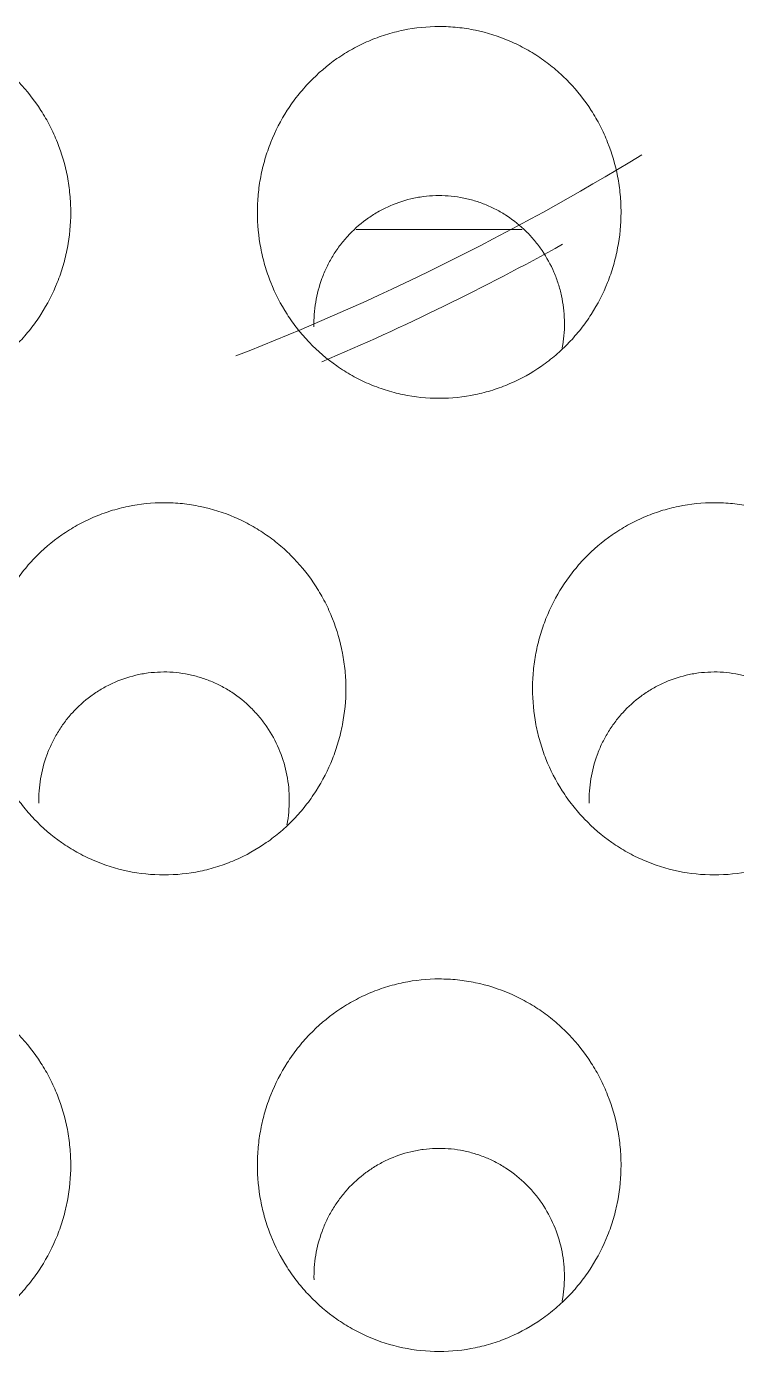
# Model space of a CAD drawing. Header units: millimetres. Extents: x 70151 to 230897, y 35202 to 113211.
# Drawn here: x 178837.89 to 178841.74, y 69190.07 to 69197.26 of the extents above; entities that cross this region are included whole.
import ezdxf

# ---------------------------------------------------------------- set-up
doc = ezdxf.new("R2010")
doc.units = ezdxf.units.MM
doc.header["$LTSCALE"] = 50
doc.layers.add('2-con', color=2, linetype='Continuous')
doc.layers.add('mark-B', color=2, linetype='Continuous', lineweight=20)

# ---------------------------------------------------------------- blocks, each defined once
blk = doc.blocks.new('무풍1WAY 대형')
at = {"layer": 'mark-B'}
for centre, major_axis, ratio, start_param, end_param in [((-179.2733, -450.8437), (0, -15.7282), 0.916931, 3.483724, 3.651771), ((-179.2733, -448.6017), (0, -13.686), 0.99617, 3.541247, 3.647864)]:
    blk.add_ellipse(centre, major_axis=major_axis, ratio=ratio, start_param=start_param, end_param=end_param, dxfattribs=at)
for points, knots in [([(-185.2155, -430.621), (-185.282, -430.621), (-185.3473, -430.6278), (-185.4435, -430.6478), (-185.4753, -430.6561), (-185.5226, -430.671), (-185.5383, -430.6764), (-185.5692, -430.688), (-185.5845, -430.6942), (-185.6599, -430.7268), (-185.7169, -430.7587), (-185.7977, -430.815), (-185.824, -430.8354), (-185.8738, -430.8781), (-185.9213, -430.923), (-185.964, -430.9722), (-185.9942, -431.0107), (-186.004, -431.0238), (-186.023, -431.0505), (-186.0322, -431.0641), (-186.0765, -431.1333), (-186.106, -431.1912), (-186.1419, -431.2817), (-186.1525, -431.3125), (-186.1662, -431.3595), (-186.1704, -431.3754), (-186.178, -431.4073), (-186.1814, -431.4232), (-186.1966, -431.5031), (-186.2027, -431.5675), (-186.2027, -431.6487), (-186.2023, -431.6649), (-186.2008, -431.6975), (-186.1996, -431.7139), (-186.195, -431.7628), (-186.1904, -431.795), (-186.1722, -431.8905), (-186.1541, -431.9527), (-186.118, -432.0436), (-186.1044, -432.0737), (-186.0746, -432.1318), (-186.0584, -432.16), (-186.006, -432.2419), (-185.9658, -432.2932), (-185.9089, -432.3527), (-185.8972, -432.3643), (-185.8733, -432.3868), (-185.8368, -432.4197), (-185.7724, -432.4696), (-185.7171, -432.5043), (-185.6741, -432.5283), (-185.6595, -432.536), (-185.6299, -432.5506), (-185.6148, -432.5576), (-185.5392, -432.5903), (-185.4768, -432.6101), (-185.3805, -432.6302), (-185.3479, -432.6353), (-185.2818, -432.6421), (-185.2489, -432.6438), (-185.1504, -432.6439), (-185.0852, -432.6373), (-185.0042, -432.6206), (-184.988, -432.6168), (-184.956, -432.6084), (-184.9085, -432.5947), (-184.8318, -432.5661), (-184.773, -432.5372), (-184.7155, -432.5052), (-184.6873, -432.4876), (-184.6064, -432.4312), (-184.5569, -432.3888), (-184.5003, -432.3299), (-184.4893, -432.3178), (-184.4677, -432.293), (-184.4572, -432.2803), (-184.4267, -432.2416), (-184.4078, -432.2149), (-184.3551, -432.1328), (-184.3255, -432.075), (-184.2952, -431.9989), (-184.2895, -431.9835), (-184.2789, -431.9525), (-184.2641, -431.9059), (-184.2452, -431.8271), (-184.2361, -431.7629), (-184.2315, -431.7144), (-184.2303, -431.6982), (-184.2288, -431.6655), (-184.2284, -431.6491), (-184.2284, -431.5674), (-184.2345, -431.5029), (-184.2526, -431.4075), (-184.2602, -431.3759), (-184.2738, -431.3288), (-184.2788, -431.3132), (-184.2894, -431.2822), (-184.295, -431.2668), (-184.3251, -431.1911), (-184.3546, -431.1334), (-184.4071, -431.0511), (-184.426, -431.0245), (-184.4667, -430.9726), (-184.4882, -430.9479), (-184.5558, -430.8772), (-184.6052, -430.8347), (-184.6724, -430.7877), (-184.6862, -430.7786), (-184.7142, -430.761), (-184.7284, -430.7526), (-184.7715, -430.7285), (-184.8008, -430.714), (-184.8908, -430.675), (-184.9533, -430.655), (-185.0833, -430.6278), (-185.1491, -430.621), (-185.2155, -430.621)], [0, 0, 0, 0, 0.03125, 0.03125, 0.046875, 0.046875, 0.054687, 0.054687, 0.0625, 0.0625, 0.09375, 0.09375, 0.109375, 0.109375, 0.125, 0.140625, 0.140625, 0.148438, 0.148438, 0.15625, 0.15625, 0.1875, 0.1875, 0.203125, 0.203125, 0.210938, 0.210938, 0.21875, 0.21875, 0.25, 0.25, 0.257813, 0.257813, 0.265625, 0.265625, 0.28125, 0.28125, 0.3125, 0.3125, 0.328125, 0.328125, 0.34375, 0.34375, 0.375, 0.375, 0.382813, 0.382813, 0.390625, 0.40625, 0.421875, 0.421875, 0.429688, 0.429688, 0.4375, 0.4375, 0.46875, 0.46875, 0.484375, 0.484375, 0.5, 0.5, 0.53125, 0.53125, 0.539063, 0.539063, 0.546875, 0.5625, 0.578125, 0.578125, 0.59375, 0.59375, 0.625, 0.625, 0.632813, 0.632813, 0.640625, 0.640625, 0.65625, 0.65625, 0.6875, 0.6875, 0.695313, 0.695313, 0.703125, 0.71875, 0.734375, 0.734375, 0.742188, 0.742188, 0.75, 0.75, 0.78125, 0.78125, 0.796875, 0.796875, 0.804688, 0.804688, 0.8125, 0.8125, 0.84375, 0.84375, 0.859375, 0.859375, 0.875, 0.875, 0.90625, 0.90625, 0.914063, 0.914063, 0.921875, 0.921875, 0.9375, 0.9375, 0.96875, 0.96875, 1, 1, 1, 1]), ([(-182.228, -430.621), (-182.2944, -430.621), (-182.3597, -430.6278), (-182.456, -430.6478), (-182.4878, -430.6561), (-182.535, -430.671), (-182.5507, -430.6764), (-182.5817, -430.688), (-182.597, -430.6942), (-182.6723, -430.7268), (-182.7294, -430.7587), (-182.8102, -430.815), (-182.8364, -430.8354), (-182.8863, -430.8781), (-182.9337, -430.923), (-182.9764, -430.9722), (-183.0067, -431.0107), (-183.0165, -431.0238), (-183.0354, -431.0505), (-183.0447, -431.0641), (-183.0889, -431.1333), (-183.1185, -431.1912), (-183.1544, -431.2817), (-183.1649, -431.3125), (-183.1786, -431.3595), (-183.1828, -431.3754), (-183.1904, -431.4073), (-183.1939, -431.4232), (-183.2091, -431.5031), (-183.2151, -431.5675), (-183.2151, -431.6487), (-183.2148, -431.6649), (-183.2132, -431.6975), (-183.2121, -431.7139), (-183.2074, -431.7628), (-183.2028, -431.795), (-183.1846, -431.8905), (-183.1666, -431.9527), (-183.1305, -432.0436), (-183.1169, -432.0737), (-183.0871, -432.1318), (-183.0709, -432.16), (-183.0184, -432.2419), (-182.9783, -432.2932), (-182.9213, -432.3527), (-182.9096, -432.3643), (-182.8858, -432.3868), (-182.8493, -432.4197), (-182.7849, -432.4696), (-182.7295, -432.5043), (-182.6865, -432.5283), (-182.672, -432.536), (-182.6423, -432.5506), (-182.6273, -432.5576), (-182.5516, -432.5903), (-182.4893, -432.6101), (-182.393, -432.6302), (-182.3604, -432.6353), (-182.2943, -432.6421), (-182.2613, -432.6438), (-182.1629, -432.6439), (-182.0976, -432.6373), (-182.0167, -432.6206), (-182.0005, -432.6168), (-181.9685, -432.6084), (-181.9209, -432.5947), (-181.8442, -432.5661), (-181.7855, -432.5372), (-181.728, -432.5052), (-181.6998, -432.4876), (-181.6189, -432.4312), (-181.5693, -432.3888), (-181.5128, -432.3299), (-181.5017, -432.3178), (-181.4802, -432.293), (-181.4697, -432.2803), (-181.4392, -432.2416), (-181.4202, -432.2149), (-181.3676, -432.1328), (-181.3379, -432.075), (-181.3077, -431.9989), (-181.302, -431.9835), (-181.2914, -431.9525), (-181.2766, -431.9059), (-181.2577, -431.8271), (-181.2485, -431.7629), (-181.2439, -431.7144), (-181.2428, -431.6982), (-181.2412, -431.6655), (-181.2408, -431.6491), (-181.2408, -431.5674), (-181.2469, -431.5029), (-181.2651, -431.4075), (-181.2726, -431.3759), (-181.2863, -431.3288), (-181.2912, -431.3132), (-181.3018, -431.2822), (-181.3075, -431.2668), (-181.3375, -431.1911), (-181.367, -431.1334), (-181.4196, -431.0511), (-181.4385, -431.0245), (-181.4792, -430.9726), (-181.5007, -430.9479), (-181.5683, -430.8772), (-181.6176, -430.8347), (-181.6849, -430.7877), (-181.6986, -430.7786), (-181.7266, -430.761), (-181.7409, -430.7526), (-181.7839, -430.7285), (-181.8133, -430.714), (-181.9032, -430.675), (-181.9657, -430.655), (-182.0957, -430.6278), (-182.1615, -430.621), (-182.228, -430.621)], [0, 0, 0, 0, 0.03125, 0.03125, 0.046875, 0.046875, 0.054687, 0.054687, 0.0625, 0.0625, 0.09375, 0.09375, 0.109375, 0.109375, 0.125, 0.140625, 0.140625, 0.148437, 0.148437, 0.15625, 0.15625, 0.1875, 0.1875, 0.203125, 0.203125, 0.210938, 0.210938, 0.21875, 0.21875, 0.25, 0.25, 0.257813, 0.257813, 0.265625, 0.265625, 0.28125, 0.28125, 0.3125, 0.3125, 0.328125, 0.328125, 0.34375, 0.34375, 0.375, 0.375, 0.382813, 0.382813, 0.390625, 0.40625, 0.421875, 0.421875, 0.429688, 0.429688, 0.4375, 0.4375, 0.46875, 0.46875, 0.484375, 0.484375, 0.5, 0.5, 0.53125, 0.53125, 0.539063, 0.539063, 0.546875, 0.5625, 0.578125, 0.578125, 0.59375, 0.59375, 0.625, 0.625, 0.632813, 0.632813, 0.640625, 0.640625, 0.65625, 0.65625, 0.6875, 0.6875, 0.695313, 0.695313, 0.703125, 0.71875, 0.734375, 0.734375, 0.742188, 0.742188, 0.75, 0.75, 0.78125, 0.78125, 0.796875, 0.796875, 0.804688, 0.804688, 0.8125, 0.8125, 0.84375, 0.84375, 0.859375, 0.859375, 0.875, 0.875, 0.90625, 0.90625, 0.914063, 0.914063, 0.921875, 0.921875, 0.9375, 0.9375, 0.96875, 0.96875, 1, 1, 1, 1]), ([(-185.8826, -430.8933), (-185.8837, -430.8995), (-185.8848, -430.9057), (-185.8931, -430.956), (-185.8962, -431.0004), (-185.8945, -431.0678), (-185.8928, -431.0904), (-185.8875, -431.1349), (-185.8838, -431.157), (-185.8695, -431.2224), (-185.856, -431.2651), (-185.8205, -431.3483), (-185.799, -431.3876), (-185.7613, -431.4432), (-185.7478, -431.4612), (-185.7261, -431.4873), (-185.7187, -431.4959), (-185.7033, -431.5126), (-185.6955, -431.5207), (-185.6554, -431.5604), (-185.6205, -431.5887), (-185.5733, -431.6197), (-185.5637, -431.6257), (-185.5441, -431.6372), (-185.5341, -431.6428), (-185.5039, -431.6585), (-185.4628, -431.6774), (-185.4095, -431.6956), (-185.3765, -431.7042), (-185.3544, -431.7093), (-185.3432, -431.7116), (-185.287, -431.7216), (-185.2419, -431.7249), (-185.1742, -431.723), (-185.1516, -431.7212), (-185.1177, -431.7167), (-185.1063, -431.7149), (-185.0839, -431.7108), (-185.0728, -431.7085), (-185.0178, -431.6954), (-184.9753, -431.6806), (-184.9137, -431.6519), (-184.8935, -431.6412), (-184.8545, -431.618), (-184.8358, -431.6055), (-184.7816, -431.5655), (-184.7483, -431.5354), (-184.7102, -431.4934), (-184.7028, -431.4848), (-184.6884, -431.4674), (-184.6815, -431.4585), (-184.6614, -431.4315), (-184.6365, -431.3943), (-184.6099, -431.3452), (-184.5961, -431.3144), (-184.5873, -431.2937), (-184.5831, -431.2831), (-184.5638, -431.2303), (-184.5413, -431.1442), (-184.5349, -431.0554), (-184.536, -431.0102)], [0, 0, 0, 0, 0.008227, 0.008227, 0.066566, 0.066566, 0.095736, 0.095736, 0.124906, 0.124906, 0.183246, 0.183246, 0.241585, 0.241585, 0.270755, 0.270755, 0.28534, 0.28534, 0.299925, 0.299925, 0.358264, 0.358264, 0.372849, 0.372849, 0.387434, 0.387434, 0.416604, 0.445774, 0.460359, 0.460359, 0.474944, 0.474944, 0.533283, 0.533283, 0.562453, 0.562453, 0.577038, 0.577038, 0.591623, 0.591623, 0.649962, 0.649962, 0.679132, 0.679132, 0.708302, 0.708302, 0.766642, 0.766642, 0.781226, 0.781226, 0.795811, 0.795811, 0.824981, 0.854151, 0.868736, 0.868736, 0.883321, 0.883321, 0.94166, 1, 1, 1, 1]), ([(-186.7093, -433.2088), (-186.7757, -433.2088), (-186.841, -433.2156), (-186.9372, -433.2355), (-186.969, -433.2438), (-187.0162, -433.2587), (-187.0319, -433.2641), (-187.0629, -433.2757), (-187.0782, -433.2818), (-187.1535, -433.3144), (-187.2106, -433.3462), (-187.2914, -433.4025), (-187.3176, -433.4228), (-187.3675, -433.4655), (-187.4149, -433.5104), (-187.4576, -433.5595), (-187.4879, -433.5979), (-187.4977, -433.611), (-187.5166, -433.6377), (-187.5259, -433.6513), (-187.5701, -433.7204), (-187.5997, -433.7783), (-187.6356, -433.8687), (-187.6462, -433.8994), (-187.6599, -433.9465), (-187.6641, -433.9623), (-187.6717, -433.9941), (-187.6751, -434.0101), (-187.6903, -434.0899), (-187.6964, -434.1543), (-187.6964, -434.2354), (-187.696, -434.2516), (-187.6945, -434.2842), (-187.6934, -434.3005), (-187.6887, -434.3494), (-187.6841, -434.3816), (-187.6659, -434.477), (-187.6478, -434.5391), (-187.6117, -434.63), (-187.5981, -434.6601), (-187.5683, -434.7181), (-187.5521, -434.7463), (-187.4996, -434.8281), (-187.4595, -434.8793), (-187.4025, -434.9387), (-187.3908, -434.9503), (-187.367, -434.9729), (-187.3305, -435.0057), (-187.266, -435.0555), (-187.2107, -435.0901), (-187.1677, -435.1141), (-187.1532, -435.1218), (-187.1235, -435.1364), (-187.1085, -435.1434), (-187.0328, -435.1761), (-186.9705, -435.1958), (-186.8742, -435.2159), (-186.8416, -435.2209), (-186.7756, -435.2278), (-186.7426, -435.2295), (-186.6442, -435.2295), (-186.579, -435.2229), (-186.4981, -435.2062), (-186.4819, -435.2025), (-186.4499, -435.1941), (-186.4024, -435.1805), (-186.3257, -435.1519), (-186.2669, -435.123), (-186.2095, -435.0911), (-186.1813, -435.0735), (-186.1003, -435.0172), (-186.0508, -434.9748), (-185.9942, -434.916), (-185.9832, -434.9039), (-185.9616, -434.8792), (-185.9511, -434.8665), (-185.9206, -434.8278), (-185.9017, -434.8012), (-185.849, -434.7191), (-185.8193, -434.6613), (-185.7891, -434.5853), (-185.7834, -434.5699), (-185.7727, -434.539), (-185.758, -434.4924), (-185.7391, -434.4136), (-185.7299, -434.3496), (-185.7253, -434.3011), (-185.7241, -434.2848), (-185.7226, -434.2522), (-185.7222, -434.2358), (-185.7222, -434.1541), (-185.7283, -434.0897), (-185.7464, -433.9944), (-185.754, -433.9628), (-185.7676, -433.9158), (-185.7726, -433.9001), (-185.7832, -433.8691), (-185.7889, -433.8538), (-185.8189, -433.7782), (-185.8485, -433.7205), (-185.901, -433.6384), (-185.9199, -433.6117), (-185.9606, -433.5599), (-185.9821, -433.5352), (-186.0497, -433.4646), (-186.0991, -433.4222), (-186.1663, -433.3752), (-186.1801, -433.3661), (-186.2081, -433.3486), (-186.2223, -433.3402), (-186.2654, -433.3161), (-186.2947, -433.3016), (-186.3847, -433.2627), (-186.4471, -433.2427), (-186.5771, -433.2156), (-186.6429, -433.2088), (-186.7093, -433.2088)], [0, 0, 0, 0, 0.03125, 0.03125, 0.046875, 0.046875, 0.054688, 0.054688, 0.0625, 0.0625, 0.09375, 0.09375, 0.109375, 0.109375, 0.125, 0.140625, 0.140625, 0.148438, 0.148438, 0.15625, 0.15625, 0.1875, 0.1875, 0.203125, 0.203125, 0.210938, 0.210938, 0.21875, 0.21875, 0.25, 0.25, 0.257813, 0.257813, 0.265625, 0.265625, 0.28125, 0.28125, 0.3125, 0.3125, 0.328125, 0.328125, 0.34375, 0.34375, 0.375, 0.375, 0.382813, 0.382813, 0.390625, 0.40625, 0.421875, 0.421875, 0.429688, 0.429688, 0.4375, 0.4375, 0.46875, 0.46875, 0.484375, 0.484375, 0.5, 0.5, 0.53125, 0.53125, 0.539063, 0.539063, 0.546875, 0.5625, 0.578125, 0.578125, 0.59375, 0.59375, 0.625, 0.625, 0.632813, 0.632813, 0.640625, 0.640625, 0.65625, 0.65625, 0.6875, 0.6875, 0.695313, 0.695313, 0.703125, 0.71875, 0.734375, 0.734375, 0.742188, 0.742188, 0.75, 0.75, 0.78125, 0.78125, 0.796875, 0.796875, 0.804687, 0.804687, 0.8125, 0.8125, 0.84375, 0.84375, 0.859375, 0.859375, 0.875, 0.875, 0.90625, 0.90625, 0.914062, 0.914062, 0.921875, 0.921875, 0.9375, 0.9375, 0.96875, 0.96875, 1, 1, 1, 1]), ([(-183.7217, -433.2088), (-183.7882, -433.2088), (-183.8534, -433.2156), (-183.9497, -433.2355), (-183.9814, -433.2438), (-184.0287, -433.2587), (-184.0444, -433.2641), (-184.0754, -433.2757), (-184.0906, -433.2818), (-184.166, -433.3144), (-184.223, -433.3462), (-184.3038, -433.4025), (-184.3301, -433.4228), (-184.3799, -433.4655), (-184.4274, -433.5104), (-184.4701, -433.5595), (-184.5003, -433.5979), (-184.5101, -433.611), (-184.5291, -433.6377), (-184.5383, -433.6513), (-184.5826, -433.7204), (-184.6121, -433.7783), (-184.6481, -433.8687), (-184.6586, -433.8994), (-184.6723, -433.9465), (-184.6765, -433.9623), (-184.6842, -433.9941), (-184.6876, -434.0101), (-184.7028, -434.0899), (-184.7089, -434.1543), (-184.7089, -434.2354), (-184.7085, -434.2516), (-184.707, -434.2842), (-184.7058, -434.3005), (-184.7012, -434.3494), (-184.6966, -434.3816), (-184.6783, -434.477), (-184.6603, -434.5391), (-184.6242, -434.63), (-184.6106, -434.6601), (-184.5808, -434.7181), (-184.5646, -434.7463), (-184.5121, -434.8281), (-184.4719, -434.8793), (-184.415, -434.9387), (-184.4033, -434.9503), (-184.3794, -434.9729), (-184.3429, -435.0057), (-184.2785, -435.0555), (-184.2232, -435.0901), (-184.1802, -435.1141), (-184.1656, -435.1218), (-184.136, -435.1364), (-184.1209, -435.1434), (-184.0453, -435.1761), (-183.9829, -435.1958), (-183.8867, -435.2159), (-183.8541, -435.2209), (-183.788, -435.2278), (-183.7551, -435.2295), (-183.6567, -435.2295), (-183.5915, -435.2229), (-183.5105, -435.2062), (-183.4943, -435.2025), (-183.4623, -435.1941), (-183.4148, -435.1805), (-183.3381, -435.1519), (-183.2794, -435.123), (-183.2219, -435.0911), (-183.1937, -435.0735), (-183.1128, -435.0172), (-183.0633, -434.9748), (-183.0067, -434.916), (-182.9956, -434.9039), (-182.9741, -434.8792), (-182.9636, -434.8665), (-182.9331, -434.8278), (-182.9141, -434.8012), (-182.8615, -434.7191), (-182.8318, -434.6613), (-182.8015, -434.5853), (-182.7958, -434.5699), (-182.7852, -434.539), (-182.7704, -434.4924), (-182.7515, -434.4136), (-182.7423, -434.3496), (-182.7377, -434.3011), (-182.7366, -434.2848), (-182.735, -434.2522), (-182.7346, -434.2358), (-182.7346, -434.1541), (-182.7407, -434.0897), (-182.7589, -433.9944), (-182.7664, -433.9628), (-182.7801, -433.9158), (-182.785, -433.9001), (-182.7957, -433.8691), (-182.8013, -433.8538), (-182.8314, -433.7782), (-182.8609, -433.7205), (-182.9135, -433.6384), (-182.9324, -433.6117), (-182.9731, -433.5599), (-182.9946, -433.5352), (-183.0622, -433.4646), (-183.1116, -433.4222), (-183.1788, -433.3752), (-183.1925, -433.3661), (-183.2205, -433.3486), (-183.2348, -433.3402), (-183.2778, -433.3161), (-183.3072, -433.3016), (-183.3971, -433.2627), (-183.4596, -433.2427), (-183.5896, -433.2156), (-183.6553, -433.2088), (-183.7217, -433.2088)], [0, 0, 0, 0, 0.03125, 0.03125, 0.046875, 0.046875, 0.054688, 0.054688, 0.0625, 0.0625, 0.09375, 0.09375, 0.109375, 0.109375, 0.125, 0.140625, 0.140625, 0.148438, 0.148438, 0.15625, 0.15625, 0.1875, 0.1875, 0.203125, 0.203125, 0.210938, 0.210938, 0.21875, 0.21875, 0.25, 0.25, 0.257813, 0.257813, 0.265625, 0.265625, 0.28125, 0.28125, 0.3125, 0.3125, 0.328125, 0.328125, 0.34375, 0.34375, 0.375, 0.375, 0.382813, 0.382813, 0.390625, 0.40625, 0.421875, 0.421875, 0.429688, 0.429688, 0.4375, 0.4375, 0.46875, 0.46875, 0.484375, 0.484375, 0.5, 0.5, 0.53125, 0.53125, 0.539063, 0.539063, 0.546875, 0.5625, 0.578125, 0.578125, 0.59375, 0.59375, 0.625, 0.625, 0.632813, 0.632813, 0.640625, 0.640625, 0.65625, 0.65625, 0.6875, 0.6875, 0.695313, 0.695313, 0.703125, 0.71875, 0.734375, 0.734375, 0.742188, 0.742188, 0.75, 0.75, 0.78125, 0.78125, 0.796875, 0.796875, 0.804688, 0.804688, 0.8125, 0.8125, 0.84375, 0.84375, 0.859375, 0.859375, 0.875, 0.875, 0.90625, 0.90625, 0.914063, 0.914063, 0.921875, 0.921875, 0.9375, 0.9375, 0.96875, 0.96875, 1, 1, 1, 1]), ([(-187.3766, -433.481), (-187.3777, -433.4871), (-187.3788, -433.4932), (-187.387, -433.5433), (-187.3901, -433.5878), (-187.3884, -433.6551), (-187.3868, -433.6777), (-187.3814, -433.7222), (-187.3777, -433.7442), (-187.3635, -433.8096), (-187.3499, -433.8523), (-187.3143, -433.9354), (-187.2928, -433.9747), (-187.2551, -434.0303), (-187.2416, -434.0483), (-187.2199, -434.0743), (-187.2125, -434.0829), (-187.1971, -434.0996), (-187.1893, -434.1077), (-187.1492, -434.1473), (-187.1143, -434.1756), (-187.067, -434.2066), (-187.0574, -434.2126), (-187.0378, -434.2241), (-187.0278, -434.2297), (-186.9976, -434.2454), (-186.9565, -434.2642), (-186.9032, -434.2824), (-186.8703, -434.2909), (-186.8481, -434.2961), (-186.8369, -434.2983), (-186.7807, -434.3083), (-186.7356, -434.3116), (-186.6679, -434.3097), (-186.6453, -434.3079), (-186.6114, -434.3035), (-186.6001, -434.3017), (-186.5777, -434.2976), (-186.5666, -434.2952), (-186.5116, -434.2821), (-186.469, -434.2674), (-186.4075, -434.2387), (-186.3872, -434.228), (-186.3483, -434.2049), (-186.3295, -434.1924), (-186.2753, -434.1524), (-186.242, -434.1223), (-186.2039, -434.0804), (-186.1965, -434.0718), (-186.1821, -434.0543), (-186.1752, -434.0455), (-186.1551, -434.0185), (-186.1302, -433.9814), (-186.1036, -433.9323), (-186.0897, -433.9015), (-186.0809, -433.8808), (-186.0768, -433.8702), (-186.0574, -433.8174), (-186.0349, -433.7314), (-186.0285, -433.6426), (-186.0296, -433.5975)], [0, 0, 0, 0, 0.00808, 0.00808, 0.066428, 0.066428, 0.095603, 0.095603, 0.124777, 0.124777, 0.183125, 0.183125, 0.241473, 0.241473, 0.270647, 0.270647, 0.285234, 0.285234, 0.299821, 0.299821, 0.35817, 0.35817, 0.372757, 0.372757, 0.387344, 0.387344, 0.416518, 0.445692, 0.460279, 0.460279, 0.474866, 0.474866, 0.533214, 0.533214, 0.562388, 0.562388, 0.576975, 0.576975, 0.591562, 0.591562, 0.649911, 0.649911, 0.679085, 0.679085, 0.708259, 0.708259, 0.766607, 0.766607, 0.781194, 0.781194, 0.795781, 0.795781, 0.824955, 0.854129, 0.868716, 0.868716, 0.883304, 0.883304, 0.941652, 1, 1, 1, 1]), ([(-184.389, -433.481), (-184.3902, -433.4871), (-184.3913, -433.4932), (-184.3995, -433.5433), (-184.4026, -433.5878), (-184.4009, -433.6551), (-184.3992, -433.6777), (-184.3939, -433.7222), (-184.3901, -433.7442), (-184.3759, -433.8096), (-184.3624, -433.8523), (-184.3268, -433.9354), (-184.3053, -433.9747), (-184.2675, -434.0303), (-184.2541, -434.0483), (-184.2324, -434.0743), (-184.2249, -434.0829), (-184.2096, -434.0996), (-184.2017, -434.1077), (-184.1616, -434.1473), (-184.1267, -434.1756), (-184.0795, -434.2066), (-184.0699, -434.2126), (-184.0502, -434.2241), (-184.0402, -434.2297), (-184.0101, -434.2454), (-183.969, -434.2642), (-183.9156, -434.2824), (-183.8827, -434.2909), (-183.8606, -434.2961), (-183.8494, -434.2983), (-183.7931, -434.3083), (-183.7481, -434.3116), (-183.6804, -434.3097), (-183.6578, -434.3079), (-183.6238, -434.3035), (-183.6125, -434.3017), (-183.5901, -434.2976), (-183.579, -434.2952), (-183.524, -434.2821), (-183.4815, -434.2674), (-183.4199, -434.2387), (-183.3997, -434.228), (-183.3607, -434.2049), (-183.342, -434.1924), (-183.2878, -434.1524), (-183.2545, -434.1223), (-183.2163, -434.0804), (-183.2089, -434.0718), (-183.1946, -434.0543), (-183.1876, -434.0455), (-183.1675, -434.0185), (-183.1426, -433.9814), (-183.116, -433.9323), (-183.1022, -433.9015), (-183.0934, -433.8808), (-183.0892, -433.8702), (-183.0698, -433.8174), (-183.0473, -433.7314), (-183.0409, -433.6426), (-183.042, -433.5975)], [0, 0, 0, 0, 0.00808, 0.00808, 0.066428, 0.066428, 0.095603, 0.095603, 0.124777, 0.124777, 0.183125, 0.183125, 0.241473, 0.241473, 0.270647, 0.270647, 0.285234, 0.285234, 0.299821, 0.299821, 0.35817, 0.35817, 0.372757, 0.372757, 0.387344, 0.387344, 0.416518, 0.445692, 0.460279, 0.460279, 0.474866, 0.474866, 0.533214, 0.533214, 0.562388, 0.562388, 0.576975, 0.576975, 0.591562, 0.591562, 0.649911, 0.649911, 0.679085, 0.679085, 0.708259, 0.708259, 0.766607, 0.766607, 0.781194, 0.781194, 0.795781, 0.795781, 0.824955, 0.854129, 0.868716, 0.868716, 0.883304, 0.883304, 0.941652, 1, 1, 1, 1]), ([(-185.2155, -435.7965), (-185.2819, -435.7965), (-185.3472, -435.8032), (-185.4433, -435.8232), (-185.4751, -435.8314), (-185.5224, -435.8463), (-185.5381, -435.8517), (-185.569, -435.8633), (-185.5843, -435.8694), (-185.6596, -435.9019), (-185.7167, -435.9337), (-185.7974, -435.9899), (-185.8237, -436.0102), (-185.8736, -436.0528), (-185.921, -436.0976), (-185.9637, -436.1467), (-185.994, -436.1851), (-186.0038, -436.1981), (-186.0227, -436.2248), (-186.032, -436.2384), (-186.0763, -436.3075), (-186.1058, -436.3653), (-186.1418, -436.4556), (-186.1523, -436.4863), (-186.166, -436.5333), (-186.1703, -436.5491), (-186.1779, -436.5809), (-186.1813, -436.5968), (-186.1965, -436.6766), (-186.2026, -436.7409), (-186.2026, -436.822), (-186.2022, -436.8382), (-186.2007, -436.8707), (-186.1996, -436.8871), (-186.1949, -436.9359), (-186.1903, -436.9681), (-186.1721, -437.0634), (-186.154, -437.1255), (-186.1179, -437.2163), (-186.1043, -437.2463), (-186.0745, -437.3043), (-186.0582, -437.3324), (-186.0057, -437.4142), (-185.9656, -437.4653), (-185.9086, -437.5247), (-185.8969, -437.5363), (-185.873, -437.5588), (-185.8365, -437.5916), (-185.7721, -437.6413), (-185.7168, -437.6759), (-185.6738, -437.6999), (-185.6592, -437.7075), (-185.6296, -437.7221), (-185.6146, -437.7291), (-185.539, -437.7617), (-185.4766, -437.7814), (-185.3804, -437.8014), (-185.3478, -437.8065), (-185.2818, -437.8133), (-185.2488, -437.815), (-185.1504, -437.8151), (-185.0853, -437.8085), (-185.0044, -437.7918), (-184.9882, -437.7881), (-184.9562, -437.7797), (-184.9087, -437.7661), (-184.832, -437.7376), (-184.7733, -437.7087), (-184.7158, -437.6768), (-184.6876, -437.6593), (-184.6067, -437.6031), (-184.5572, -437.5607), (-184.5006, -437.502), (-184.4896, -437.4899), (-184.468, -437.4652), (-184.4575, -437.4525), (-184.427, -437.4139), (-184.408, -437.3873), (-184.3553, -437.3053), (-184.3256, -437.2476), (-184.2954, -437.1717), (-184.2897, -437.1563), (-184.279, -437.1254), (-184.2642, -437.0788), (-184.2453, -437.0001), (-184.2361, -436.9361), (-184.2315, -436.8876), (-184.2304, -436.8714), (-184.2288, -436.8388), (-184.2284, -436.8224), (-184.2284, -436.7408), (-184.2345, -436.6764), (-184.2527, -436.5811), (-184.2603, -436.5496), (-184.2739, -436.5026), (-184.2789, -436.487), (-184.2895, -436.456), (-184.2952, -436.4407), (-184.3252, -436.3651), (-184.3548, -436.3075), (-184.4073, -436.2255), (-184.4263, -436.1988), (-184.467, -436.1471), (-184.4885, -436.1224), (-184.5561, -436.0519), (-184.6055, -436.0096), (-184.6862, -435.9533), (-184.7143, -435.9357), (-184.7717, -435.9036), (-184.8304, -435.8747), (-184.8916, -435.8518), (-184.9541, -435.832), (-184.9859, -435.8236), (-185.0834, -435.8033), (-185.1491, -435.7965), (-185.2155, -435.7965)], [0, 0, 0, 0, 0.03125, 0.03125, 0.046875, 0.046875, 0.054687, 0.054687, 0.0625, 0.0625, 0.09375, 0.09375, 0.109375, 0.109375, 0.125, 0.140625, 0.140625, 0.148437, 0.148437, 0.15625, 0.15625, 0.1875, 0.1875, 0.203125, 0.203125, 0.210937, 0.210937, 0.21875, 0.21875, 0.25, 0.25, 0.257812, 0.257812, 0.265625, 0.265625, 0.28125, 0.28125, 0.3125, 0.3125, 0.328125, 0.328125, 0.34375, 0.34375, 0.375, 0.375, 0.382812, 0.382812, 0.390625, 0.40625, 0.421875, 0.421875, 0.429687, 0.429687, 0.4375, 0.4375, 0.46875, 0.46875, 0.484375, 0.484375, 0.5, 0.5, 0.53125, 0.53125, 0.539062, 0.539062, 0.546875, 0.5625, 0.578125, 0.578125, 0.59375, 0.59375, 0.625, 0.625, 0.632812, 0.632812, 0.640625, 0.640625, 0.65625, 0.65625, 0.6875, 0.6875, 0.695312, 0.695312, 0.703125, 0.71875, 0.734375, 0.734375, 0.742187, 0.742187, 0.75, 0.75, 0.78125, 0.78125, 0.796875, 0.796875, 0.804687, 0.804687, 0.8125, 0.8125, 0.84375, 0.84375, 0.859375, 0.859375, 0.875, 0.875, 0.90625, 0.90625, 0.921875, 0.921875, 0.9375, 0.953125, 0.953125, 0.96875, 0.96875, 1, 1, 1, 1]), ([(-182.228, -435.7965), (-182.2944, -435.7965), (-182.3596, -435.8032), (-182.4558, -435.8232), (-182.4876, -435.8314), (-182.5348, -435.8463), (-182.5505, -435.8517), (-182.5815, -435.8633), (-182.5967, -435.8694), (-182.6721, -435.9019), (-182.7291, -435.9337), (-182.8099, -435.9899), (-182.8361, -436.0102), (-182.886, -436.0528), (-182.9334, -436.0976), (-182.9762, -436.1467), (-183.0064, -436.1851), (-183.0162, -436.1981), (-183.0352, -436.2248), (-183.0444, -436.2384), (-183.0887, -436.3075), (-183.1183, -436.3653), (-183.1542, -436.4556), (-183.1648, -436.4863), (-183.1785, -436.5333), (-183.1827, -436.5491), (-183.1904, -436.5809), (-183.1938, -436.5968), (-183.209, -436.6766), (-183.2151, -436.7409), (-183.2151, -436.822), (-183.2147, -436.8382), (-183.2132, -436.8707), (-183.212, -436.8871), (-183.2074, -436.9359), (-183.2028, -436.9681), (-183.1845, -437.0634), (-183.1665, -437.1255), (-183.1303, -437.2163), (-183.1167, -437.2463), (-183.0869, -437.3043), (-183.0707, -437.3324), (-183.0182, -437.4142), (-182.978, -437.4653), (-182.9211, -437.5247), (-182.9093, -437.5363), (-182.8855, -437.5588), (-182.849, -437.5916), (-182.7846, -437.6413), (-182.7292, -437.6759), (-182.6863, -437.6999), (-182.6717, -437.7075), (-182.642, -437.7221), (-182.627, -437.7291), (-182.5514, -437.7617), (-182.4891, -437.7814), (-182.3928, -437.8014), (-182.3603, -437.8065), (-182.2942, -437.8133), (-182.2613, -437.815), (-182.1629, -437.8151), (-182.0977, -437.8085), (-182.0168, -437.7918), (-182.0006, -437.7881), (-181.9686, -437.7797), (-181.9211, -437.7661), (-181.8445, -437.7376), (-181.7857, -437.7087), (-181.7283, -437.6768), (-181.7001, -437.6593), (-181.6192, -437.6031), (-181.5696, -437.5607), (-181.5131, -437.502), (-181.502, -437.4899), (-181.4805, -437.4652), (-181.4699, -437.4525), (-181.4394, -437.4139), (-181.4205, -437.3873), (-181.3678, -437.3053), (-181.3381, -437.2476), (-181.3078, -437.1717), (-181.3021, -437.1563), (-181.2915, -437.1254), (-181.2767, -437.0788), (-181.2578, -437.0001), (-181.2486, -436.9361), (-181.244, -436.8876), (-181.2428, -436.8714), (-181.2413, -436.8388), (-181.2409, -436.8224), (-181.2409, -436.7408), (-181.247, -436.6764), (-181.2652, -436.5811), (-181.2727, -436.5496), (-181.2864, -436.5026), (-181.2913, -436.487), (-181.3019, -436.456), (-181.3076, -436.4407), (-181.3377, -436.3651), (-181.3672, -436.3075), (-181.4198, -436.2255), (-181.4387, -436.1988), (-181.4794, -436.1471), (-181.5009, -436.1224), (-181.5686, -436.0519), (-181.6179, -436.0096), (-181.6986, -435.9533), (-181.7268, -435.9357), (-181.7842, -435.9036), (-181.8429, -435.8747), (-181.9041, -435.8518), (-181.9665, -435.832), (-181.9984, -435.8236), (-182.0958, -435.8033), (-182.1616, -435.7965), (-182.228, -435.7965)], [0, 0, 0, 0, 0.03125, 0.03125, 0.046875, 0.046875, 0.054688, 0.054688, 0.0625, 0.0625, 0.09375, 0.09375, 0.109375, 0.109375, 0.125, 0.140625, 0.140625, 0.148438, 0.148438, 0.15625, 0.15625, 0.1875, 0.1875, 0.203125, 0.203125, 0.210938, 0.210938, 0.21875, 0.21875, 0.25, 0.25, 0.257813, 0.257813, 0.265625, 0.265625, 0.28125, 0.28125, 0.3125, 0.3125, 0.328125, 0.328125, 0.34375, 0.34375, 0.375, 0.375, 0.382813, 0.382813, 0.390625, 0.40625, 0.421875, 0.421875, 0.429688, 0.429688, 0.4375, 0.4375, 0.46875, 0.46875, 0.484375, 0.484375, 0.5, 0.5, 0.53125, 0.53125, 0.539063, 0.539063, 0.546875, 0.5625, 0.578125, 0.578125, 0.59375, 0.59375, 0.625, 0.625, 0.632813, 0.632813, 0.640625, 0.640625, 0.65625, 0.65625, 0.6875, 0.6875, 0.695313, 0.695313, 0.703125, 0.71875, 0.734375, 0.734375, 0.742188, 0.742188, 0.75, 0.75, 0.78125, 0.78125, 0.796875, 0.796875, 0.804688, 0.804688, 0.8125, 0.8125, 0.84375, 0.84375, 0.859375, 0.859375, 0.875, 0.875, 0.90625, 0.90625, 0.921875, 0.921875, 0.9375, 0.953125, 0.953125, 0.96875, 0.96875, 1, 1, 1, 1]), ([(-185.883, -436.0686), (-185.8842, -436.0746), (-185.8852, -436.0806), (-185.8934, -436.1306), (-185.8965, -436.175), (-185.8948, -436.2423), (-185.8932, -436.2649), (-185.8878, -436.3094), (-185.8803, -436.3534), (-185.8688, -436.3965), (-185.8552, -436.4391), (-185.8473, -436.4602), (-185.8206, -436.5225), (-185.7991, -436.5618), (-185.7614, -436.6173), (-185.7479, -436.6352), (-185.7262, -436.6613), (-185.7187, -436.6698), (-185.7034, -436.6865), (-185.6955, -436.6946), (-185.6554, -436.7342), (-185.6205, -436.7624), (-185.5732, -436.7934), (-185.5636, -436.7994), (-185.544, -436.8109), (-185.534, -436.8164), (-185.5038, -436.8321), (-185.4627, -436.8509), (-185.4094, -436.8691), (-185.3765, -436.8776), (-185.3543, -436.8827), (-185.3431, -436.885), (-185.2869, -436.895), (-185.2418, -436.8983), (-185.1741, -436.8963), (-185.1515, -436.8946), (-185.1176, -436.8901), (-185.1063, -436.8883), (-185.0839, -436.8842), (-185.0728, -436.8819), (-185.0178, -436.8688), (-184.9752, -436.854), (-184.9137, -436.8254), (-184.8934, -436.8148), (-184.8545, -436.7916), (-184.8357, -436.7792), (-184.7815, -436.7392), (-184.7482, -436.7091), (-184.71, -436.6672), (-184.7026, -436.6587), (-184.6883, -436.6412), (-184.6813, -436.6324), (-184.6612, -436.6054), (-184.6363, -436.5683), (-184.6097, -436.5192), (-184.5958, -436.4885), (-184.587, -436.4678), (-184.5828, -436.4572), (-184.5634, -436.4044), (-184.5409, -436.3185), (-184.5345, -436.2297), (-184.5356, -436.1846)], [0, 0, 0, 0, 0.007936, 0.007936, 0.066292, 0.066292, 0.095471, 0.095471, 0.124649, 0.153827, 0.153827, 0.183006, 0.183006, 0.241363, 0.241363, 0.270541, 0.270541, 0.28513, 0.28513, 0.299719, 0.299719, 0.358076, 0.358076, 0.372665, 0.372665, 0.387254, 0.387254, 0.416433, 0.445611, 0.4602, 0.4602, 0.474789, 0.474789, 0.533146, 0.533146, 0.562325, 0.562325, 0.576914, 0.576914, 0.591503, 0.591503, 0.64986, 0.64986, 0.679038, 0.679038, 0.708216, 0.708216, 0.766573, 0.766573, 0.781162, 0.781162, 0.795751, 0.795751, 0.82493, 0.854108, 0.868697, 0.868697, 0.883287, 0.883287, 0.941643, 1, 1, 1, 1])]:
    blk.add_open_spline(points, degree=3, knots=knots, dxfattribs=at)
blk.add_open_spline([(-185.6662, -436.7121), (-185.366, -436.7121), (-185.0658, -436.7121), (-184.7655, -436.7121)], degree=3, dxfattribs=at)
blk = doc.blocks.new('dpdjzjs')
at = {"layer": 'mark-B', "rotation": 180}
blk.add_blockref('무풍1WAY 대형', (178654.9147, 88751.491), dxfattribs=at)

msp = doc.modelspace()

# ---------------------------------------------------------------- block references
at = {"layer": '2-con'}
msp.add_blockref('dpdjzjs', (0, -19992.0434), dxfattribs=at)

doc.saveas('drawing.dxf')
